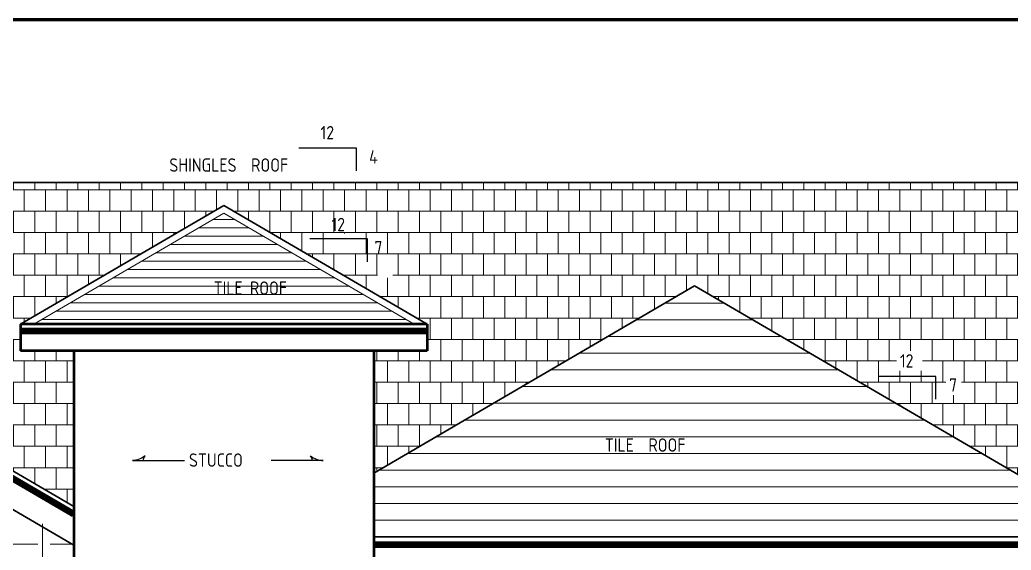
# Model space of a CAD drawing. Header units: feet. Extents: x 57903 to 63568, y -124112 to -112262.
# Drawn here: x 59409.9 to 59706.9, y -123190.8 to -123032 of the extents above; entities that cross this region are included whole.
import ezdxf

# ---------------------------------------------------------------- set-up
doc = ezdxf.new("R2010")
doc.units = ezdxf.units.FT
doc.header["$LTSCALE"] = 30
doc.header["$MEASUREMENT"] = 0
doc.linetypes.add('DASHED2', pattern=[0.375, 0.25, -0.125])
doc.linetypes.add('Solid', pattern=[0])
doc.layers.add('Elevation Text', color=4, linetype='Continuous')
doc.layers.add('TEXT', color=7, linetype='Continuous')
for name, color, linetype, lineweight in [('HATCH', 123, 'Continuous', 0), ('L1', 251, 'Continuous', 13), ('L3', 33, 'Continuous', 0), ('L4', 3, 'Continuous', 25), ('STONE', 73, 'Continuous', 0), ('WALLS', 7, 'Continuous', 60)]:
    doc.layers.add(name, color=color, linetype=linetype, lineweight=lineweight)
doc.styles.add('TEXT1', font='ARCHITXT.shx')
pattern_1 = [(0, (-71.8654, -1534.252), (0, 2.5), [])]

# ---------------------------------------------------------------- blocks, each defined once
blk = doc.blocks.new('ARW1')
at = {"layer": 'TEXT'}
for centre, radius, start, end in [((-0.29, -8.31), 8.32, 53.0891, 88.0036), ((6.09, -0.11), 2.08, 177.0242, 228.2501)]:
    blk.add_arc(centre, radius, start, end, dxfattribs=at)

msp = doc.modelspace()

# ---------------------------------------------------------------- hatches: boundary and pattern name
at = {"layer": 'HATCH', "linetype": 'Solid', "ltscale": 0.8}
h = msp.add_hatch(dxfattribs=at)
h.set_pattern_fill('AR-B88', color=256, scale=0.8)
h.set_pattern_definition([(0, (0, -1156.486), (0, 6.4), []), (90, (0, -1156.486), (-3.2, 6.4), [6.4, -6.4])])
h.paths.add_polyline_path([(59241.02, -123080.77), (59241.02, -123187.01), (59341.55, -123128.37), (59426.02, -123177.65), (59426.02, -123131.13), (59410.07, -123131.13), (59410.07, -123123.13), (59471.02, -123087.58), (59531.97, -123123.13), (59531.97, -123131.13), (59515.97, -123131.13), (59515.97, -123167.41), (59516.44, -123167.41), (59612.08, -123111.62), (59740.97, -123186.81), (59740.97, -123080.77)])
edge = h.paths.add_edge_path(flags=16)
edge.add_line((59359, -123129.81), (59353.33, -123129.81))
edge.add_arc((59356.17, -123129.71), 2.83, 182.0755, 357.9245)
h.paths.add_polyline_path([(59363.62, -123123.43), (59406.95, -123123.43), (59406.95, -123111.17), (59363.62, -123110.5)], flags=16)
h.paths.add_polyline_path([(59351.45, -123126.52), (59406.9, -123129.6), (59406.9, -123122.45), (59352.71, -123116.28)], flags=16)
h.paths.add_polyline_path([(59517.01, -123109.24), (59521.67, -123109.24), (59521.67, -123103.24), (59517.01, -123103.24)], flags=16)
h.paths.add_polyline_path([(59502.28, -123102), (59509.99, -123102), (59509.99, -123096), (59502.28, -123096)], flags=16)
h.paths.add_polyline_path([(59687.33, -123144.35), (59692, -123144.35), (59692, -123138.35), (59687.33, -123138.35)], flags=16)
h.paths.add_polyline_path([(59672.6, -123137.11), (59680.32, -123137.11), (59680.32, -123131.11), (59672.6, -123131.11)], flags=16)
h.paths.add_polyline_path([(59291.13, -123143.62), (59295.8, -123143.62), (59295.8, -123137.62), (59291.13, -123137.62)], flags=16)
h.paths.add_polyline_path([(59301.97, -123135.72), (59309.69, -123135.72), (59309.69, -123129.72), (59301.97, -123129.72)], flags=16)
at = {"layer": 'STONE'}
h = msp.add_hatch(dxfattribs=at)
h.set_pattern_fill('LINE', color=145, scale=20)
h.set_pattern_definition(pattern_1)
h.paths.add_polyline_path([(59414.04, -123123.13), (59528, -123123.13), (59471.02, -123089.89)])
h.paths.add_polyline_path([(59466.95, -123115.33), (59492.38, -123115.33), (59492.38, -123109.33), (59466.95, -123109.33)], flags=24)
h = msp.add_hatch(dxfattribs=at)
h.set_pattern_fill('LINE', color=145, scale=20)
h.set_pattern_definition(pattern_1)
h.paths.add_polyline_path([(59471.02, -123089.89), (59528, -123123.13), (59414.04, -123123.13)])
h.paths.add_polyline_path([(59492.38, -123115.33), (59466.95, -123115.33), (59466.95, -123109.33), (59492.38, -123109.33)], flags=24)
h = msp.add_hatch(dxfattribs=at)
h.set_pattern_fill('LINE', color=145, scale=20)
h.set_pattern_definition(pattern_1)
h.paths.add_polyline_path([(59471.02, -123089.89), (59528, -123123.13), (59414.04, -123123.13)])
h.paths.add_polyline_path([(59492.38, -123115.33), (59466.95, -123115.33), (59466.95, -123109.33), (59492.38, -123109.33)], flags=24)

# ---------------------------------------------------------------- linework, layer by layer
at = {"elevation": 0}
msp.add_lwpolyline([(59426.02, -123189.22), (59341.55, -123139.95), (59257.02, -123189.26), (59257.02, -123313.13), (59426.02, -123313.13)], close=True, dxfattribs=at)
at = {"layer": 'Elevation Text', "color": 253}
for p, q in [((59510.79, -123070.44), (59493.46, -123070.44)), ((59510.79, -123077.26), (59510.79, -123070.44)), ((59514.07, -123097.63, 0.01), (59496.73, -123097.63, 0.01)), ((59514.07, -123104.44, 0.01), (59514.07, -123097.63, 0.01)), ((59684.39, -123138.74, 0.01), (59667.06, -123138.74, 0.01)), ((59684.39, -123145.56, 0.01), (59684.39, -123138.74, 0.01)), ((59443.59, -123163.93, 0.01), (59459.23, -123163.93, 0.01)), ((59500.77, -123163.93, 0.01), (59485.14, -123163.93, 0.01))]:
    msp.add_line(p, q, dxfattribs=at)
at = {"layer": 'L1', "lineweight": 0}
for q in [(59414.04, -123123.13), (59528, -123123.13)]:
    msp.add_line((59471.02, -123089.89), q, dxfattribs=at)
at = {"layer": 'L1', "color": 250, "linetype": 'DASHED2'}
msp.add_line((59238.98, -123189.01), (59426.02, -123189.01), dxfattribs=at)
at = {"layer": 'L3', "color": 31, "lineweight": 30}
for p, q in [((59740.97, -123080.77), (59241.02, -123080.77)), ((59471.02, -123087.58), (59410.07, -123123.13)), ((59471.02, -123087.58), (59531.97, -123123.13)), ((59612.08, -123111.62), (59515.97, -123167.68)), ((59612.08, -123111.62), (59740.97, -123186.81)), ((59341.55, -123128.37), (59426.02, -123177.65)), ((59341.55, -123139.95), (59426.02, -123189.22)), ((59740.97, -123186.81), (59515.97, -123186.81))]:
    msp.add_line(p, q, dxfattribs=at)
at = {"layer": 'L3', "color": 31, "lineweight": 30, "const_width": 2, "elevation": 0}
for points in [[(59341.55, -123130.69), (59341.55, -123130.69), (59426.02, -123179.96)], [(59740.97, -123189.12), (59515.97, -123189.12)]]:
    msp.add_lwpolyline(points, dxfattribs=at)
at = {"layer": 'L4', "color": 253, "lineweight": 50}
for p, q in [((59531.97, -123123.13), (59410.07, -123123.13)), ((59410.07, -123123.13, 0), (59410.07, -123131.13, 0)), ((59531.97, -123123.13, 0), (59531.97, -123131.13, 0)), ((59426.02, -123131.13), (59426.02, -123271.13)), ((59515.97, -123131.13), (59515.97, -123271.13))]:
    msp.add_line(p, q, dxfattribs=at)
at = {"layer": 'L4', "color": 253, "lineweight": 50, "const_width": 2, "elevation": 0}
msp.add_lwpolyline([(59531.97, -123125.13), (59410.07, -123125.13)], dxfattribs=at)
at = {"layer": 'L4', "color": 253, "lineweight": 50, "elevation": 0}
msp.add_lwpolyline([(59531.97, -123131.13), (59410.07, -123131.13)], dxfattribs=at)
at = {"layer": 'STONE', "color": 145}
for p, q in [((59620.97, -123116.81), (59603.19, -123116.81)), ((59629.54, -123121.81), (59594.62, -123121.81)), ((59638.11, -123126.81), (59586.05, -123126.81)), ((59646.69, -123131.81), (59577.47, -123131.81)), ((59655.26, -123136.81), (59568.9, -123136.81)), ((59663.83, -123141.81), (59560.33, -123141.81)), ((59672.4, -123146.81), (59551.76, -123146.81)), ((59680.97, -123151.81), (59543.19, -123151.81)), ((59689.54, -123156.81), (59534.62, -123156.81)), ((59698.11, -123161.81), (59526.05, -123161.81)), ((59516.44, -123167.41), (59515.97, -123167.41)), ((59706.69, -123166.81), (59517.47, -123166.81)), ((59715.26, -123171.81), (59515.97, -123171.81)), ((59723.83, -123176.81), (59515.97, -123176.81)), ((59416.63, -123313.13, 0.01), (59416.63, -123182.89, -0.01)), ((59732.4, -123181.81), (59515.97, -123181.81))]:
    msp.add_line(p, q, dxfattribs=at)
at = {"layer": 'WALLS'}
msp.add_lwpolyline([(59975.82, -123032.05), (58342.17, -123032.05), (58342.17, -124112.05), (59975.82, -124112.05)], close=True, dxfattribs=at)

# ---------------------------------------------------------------- block references
at = {"layer": 'Elevation Text', "color": 253, "yscale": 0.8181818183511494, "zscale": 0.8181818183511494, "rotation": 180}
for p, xscale in [((59443.59, -123163.93, 0.01), -0.8181818183511494), ((59500.77, -123163.93, 0.01), 0.8181818183511494)]:
    msp.add_blockref('ARW1', p, dxfattribs=dict(at, xscale=xscale))

# ---------------------------------------------------------------- texts
at = {"layer": 'Elevation Text', "color": 253, "style": 'TEXT1'}
for s, p in [('12', (59500, -123067.81)), ('4', (59514.54, -123075.05)), ('SHINGLES  ROOF ', (59454.66, -123077.5, 0.01)), ('12', (59503.28, -123095.3, 0.01)), ('7', (59516.13, -123102.24, 0.01)), ('12', (59673.6, -123136.11, 0.01)), ('7', (59688.33, -123143.35, 0.01)), ('TILE  ROOF ', (59585.18, -123161.3, -0.01)), ('STUCCO', (59460.55, -123165.8, 0.01))]:
    msp.add_text(s, height=4, dxfattribs=at).set_placement(p)
at = {"layer": 'Elevation Text', "color": 7, "style": 'TEXT1'}
msp.add_text('TILE ROOF', height=4, dxfattribs=at).set_placement((59467.95, -123114.33, 0))

doc.saveas('drawing.dxf')
